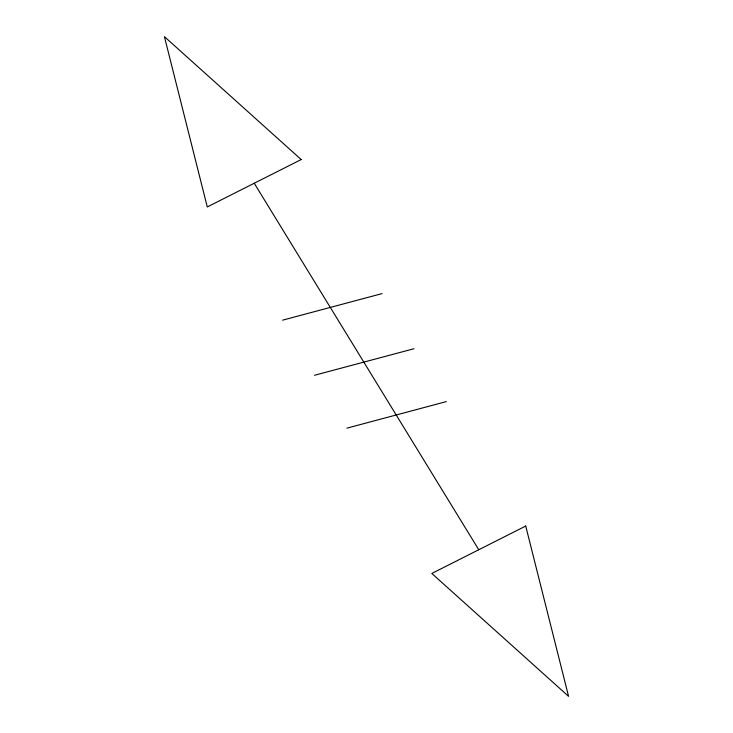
<?xml version="1.0" encoding="UTF-8"?>
<svg xmlns="http://www.w3.org/2000/svg" width="733" height="733" viewBox="0 0 733 733"><rect width="100%" height="100%" fill="white"/><g stroke="black" fill="none" stroke-linecap="round" stroke-linejoin="round"><path stroke-width="1.1" d="M282.626 320.156L382.076 293.603M314.494 375.278L413.953 348.734M346.892 428.154L446.342 401.602M254.232 183.25L478.768 549.75M301.19 159.547L207.274 206.953L164.421 36.65L301.19 159.547M525.726 526.047L431.81 573.453L568.579 696.35L525.726 526.047"/></g></svg>
